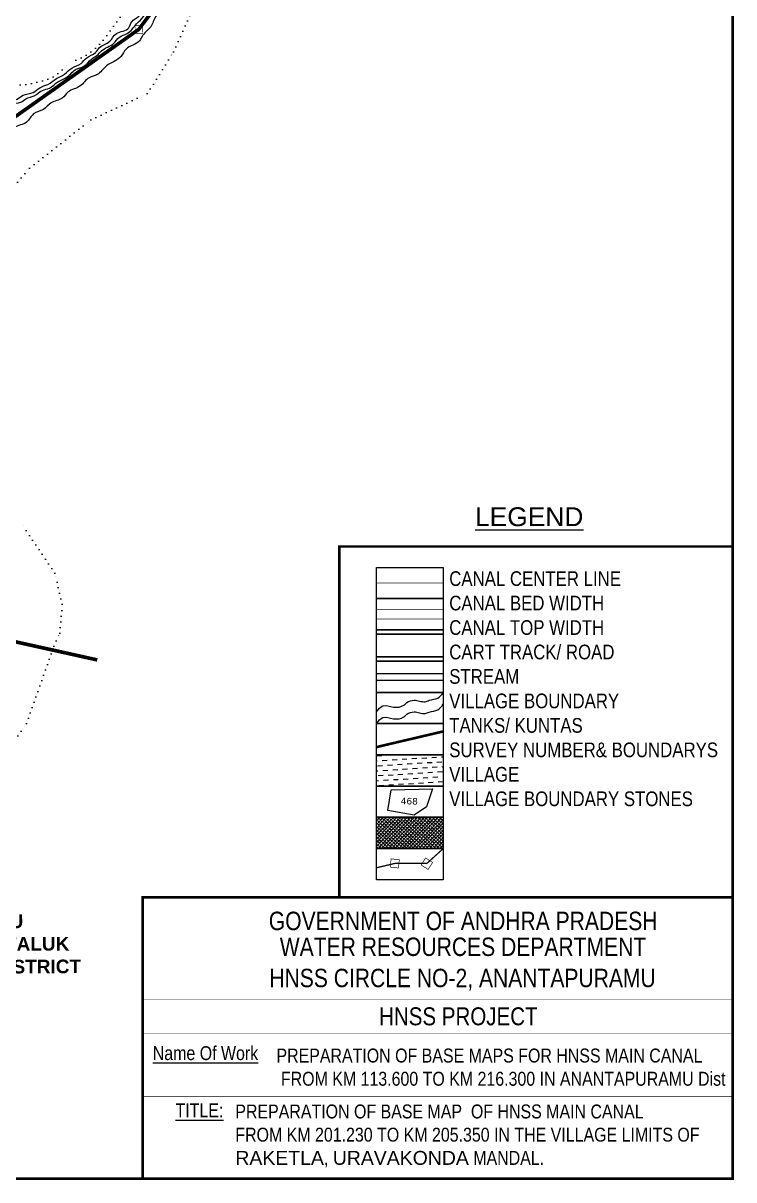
# Model space of a CAD drawing. Header units: inches. Extents: x 735322 to 750113, y 1636749 to 1642626.
# Drawn here: x 748465 to 750034, y 1636749 to 1639301 of the extents above; entities that cross this region are included whole.
import ezdxf
from ezdxf.enums import TextEntityAlignment as Align

# ---------------------------------------------------------------- set-up
doc = ezdxf.new("R2010")
doc.units = ezdxf.units.IN
doc.header["$MEASUREMENT"] = 0
for name, pattern in [('ACAD_ISO02W100', [15, 12, -3]), ('DOT2', [0.125, 0, -0.125]), ('HIDDEN2', [0.1875, 0.125, -0.0625])]:
    doc.linetypes.add(name, pattern=pattern)
for name, color, linetype in [('CANAL1', 1, 'Continuous'), ('FRAME 025', 7, 'Continuous'), ('PLOT NO', 7, 'Continuous'), ('STRUCTURE', 5, 'Continuous'), ('TABLE', 7, 'Continuous'), ('tank', 4, 'Continuous'), ('TANKS-STREAM', 4, 'Continuous'), ('TITLEBLOCK', 7, 'Continuous'), ('VILLAGE', 30, 'Continuous'), ('VILLAGE BOUNDRY', 5, 'Continuous'), ('VILLAGE STONES', 240, 'Continuous')]:
    doc.layers.add(name, color=color, linetype=linetype)
doc.styles.add('A', font='ARIAL_1.TTF')
doc.styles.add('ARIALN', font='ARIALN_1.TTF')
doc.styles.get("Standard").update_dxf_attribs({"font": 'verdana_0.ttf'})

msp = doc.modelspace()

# ---------------------------------------------------------------- hatches: boundary and pattern name
at = {"layer": 'tank'}
h = msp.add_hatch(dxfattribs=at)
h.set_pattern_fill('DASH', color=256, scale=87.578474, angle=3.5405, style=0)
h.set_pattern_definition([(3.5405362, (191878.412, 414427.367), (10.25036703, 11.602462515), [10.94730927, -10.94730927])])
h.paths.add_polyline_path([(749245.5, 1637686.6), (749392.6, 1637686.6), (749392.6, 1637617.6), (749245.5, 1637617.6)])
at = {"layer": 'VILLAGE', "linetype": 'Continuous'}
h = msp.add_hatch(dxfattribs=at)
h.set_pattern_fill('SACNCR', color=256, scale=58.823527, angle=1.5303, style=0)
h.set_pattern_definition([(46.53031993, (191878.412, 414427.3674), (-4.002234396, 3.793955484), []), (46.53031993, (191882.31, 414427.4716), (-4.002234396, 3.793955484), [0, -5.514705647])])
h.paths.add_polyline_path([(749245.5, 1637548.7), (749392.6, 1637548.7), (749392.6, 1637479.7), (749245.5, 1637479.7)])

# ---------------------------------------------------------------- linework, layer by layer
at = {"layer": 'CANAL1', "color": 1, "linetype": 'HIDDEN2', "ltscale": 100, "const_width": 1.44}
msp.add_lwpolyline([(749245.5, 1638065.8), (749392.6, 1638065.8)], dxfattribs=at)
at = {"layer": 'CANAL1', "color": 5, "const_width": 1.44}
for points in [[(749392.6, 1638007.7), (749245.5, 1638007.7)], [(749392.6, 1637986), (749245.5, 1637986)]]:
    msp.add_lwpolyline(points, dxfattribs=at)
at = {"layer": 'CANAL1', "color": 1, "const_width": 3.6}
for points in [[(749392.6, 1637953.1), (749245.5, 1637953.1)], [(749392.6, 1637902.7), (749245.5, 1637902.7)]]:
    msp.add_lwpolyline(points, dxfattribs=at)
at = {"layer": 'FRAME 025', "lineweight": -3, "const_width": 0.97}
for points in [[(748728.7, 1637147.3), (750031.3, 1637147.3)], [(748728.7, 1637071.6), (750031.3, 1637071.6)], [(748728.7, 1636932.3), (750031.3, 1636932.3)]]:
    msp.add_lwpolyline(points, dxfattribs=at)
at = {"layer": 'PLOT NO', "color": 6, "linetype": 'DOT2', "ltscale": 100}
for points in [[(748428, 1638921.6), (748479.1, 1638981.2), (748614.1, 1639087.9), (748739, 1639145.6), (748797, 1639237.6), (748857.3, 1639371)], [(748360, 1637593.8), (748472.3, 1637755.4), (748532.9, 1637926.7), (748546, 1637954.8), (748551.2, 1638018.8), (748535.3, 1638087.4), (748462.3, 1638195.4)]]:
    msp.add_lwpolyline(points, dxfattribs=at)
at = {"layer": 'PLOT NO'}
for points in [[(749245.5, 1638100.3), (749392.6, 1638100.3), (749392.6, 1638031.3), (749245.5, 1638031.3)], [(749245.5, 1638031.3), (749392.6, 1638031.3), (749392.6, 1637962.4), (749245.5, 1637962.4)], [(749245.5, 1637962.4), (749392.6, 1637962.4), (749392.6, 1637893.4), (749245.5, 1637893.4)], [(749245.5, 1637893.4), (749392.6, 1637893.4), (749392.6, 1637824.5), (749245.5, 1637824.5)], [(749245.5, 1637824.5), (749392.6, 1637824.5), (749392.6, 1637755.5), (749245.5, 1637755.5)], [(749245.5, 1637755.5), (749392.6, 1637755.5), (749392.6, 1637686.6), (749245.5, 1637686.6)], [(749245.5, 1637686.6), (749392.6, 1637686.6), (749392.6, 1637617.6), (749245.5, 1637617.6)], [(749245.5, 1637617.6), (749392.6, 1637617.6), (749392.6, 1637548.7), (749245.5, 1637548.7)], [(749245.5, 1637548.7), (749392.6, 1637548.7), (749392.6, 1637479.7), (749245.5, 1637479.7)], [(749245.5, 1637479.7), (749392.6, 1637479.7), (749392.6, 1637410.7), (749245.5, 1637410.7)]]:
    msp.add_lwpolyline(points, close=True, dxfattribs=at)
at = {"layer": 'PLOT NO', "color": 6}
for points in [[(749245.5, 1637866.2), (749392.6, 1637866.2)], [(749245.5, 1637851.7), (749392.6, 1637851.7)]]:
    msp.add_lwpolyline(points, dxfattribs=at)
at = {"layer": 'PLOT NO'}
msp.add_lwpolyline([(749270.1, 1637564), (749277.7, 1637609.5), (749368.5, 1637611.5), (749355.4, 1637571.7), (749328, 1637553.4), (749270.1, 1637564)], dxfattribs=at)
at = {"layer": 'PLOT NO', "color": 6, "linetype": 'DOT2', "ltscale": 100}
msp.add_spline([(748414.6, 1639222.7), (748412.8, 1639284.1), (748417.7, 1639315.6), (748425, 1639333.9), (748437.3, 1639359.5), (748443.8, 1639380.8), (748448.1, 1639394), (748457.6, 1639402), (748473.7, 1639404.3), (748483.2, 1639404.4), (748508.8, 1639405.2), (748522.7, 1639401.6), (748540.3, 1639404.7), (748549.8, 1639404), (748571.7, 1639405.6), (748593.7, 1639410.8), (748601.7, 1639414.5), (748613.4, 1639417.5), (748630.2, 1639419), (748641.2, 1639420.5), (748652.9, 1639420.6), (748666.1, 1639414.8), (748673.4, 1639410.5), (748692.5, 1639402.5), (748700.6, 1639385.7), (748699.4, 1639349.2), (748667.4, 1639298.6), (748638.3, 1639259.7), (748587.3, 1639222.1), (748569, 1639214), (748541.4, 1639189.7), (748494.6, 1639170.5), (748463.9, 1639165.2), (748436.8, 1639170.9), (748416.2, 1639186.9), (748416.7, 1639227.8)], degree=3, dxfattribs=at)
at = {"layer": 'PLOT NO', "color": 4}
for points in [[(749245.5, 1637781.8), (749259, 1637794.8), (749282.6, 1637792), (749305.7, 1637796.4), (749312.5, 1637801.9), (749328.1, 1637807.2), (749340.3, 1637805.2), (749352.4, 1637803.9), (749361.6, 1637806.9), (749380.6, 1637812), (749392.6, 1637824.5)], [(749245.5, 1637756), (749259, 1637769), (749282.6, 1637766.2), (749305.7, 1637770.6), (749312.5, 1637776.1), (749328.1, 1637781.4), (749340.3, 1637779.4), (749352.4, 1637778.1), (749361.6, 1637781), (749380.6, 1637786.2), (749392.6, 1637798.6)]]:
    msp.add_spline(points, degree=3, dxfattribs=at)
at = {"layer": 'STRUCTURE', "color": 5}
for points, const_width in [([(735324.5, 1642425.8), (750031.3, 1642425.8), (750031.3, 1636751.6), (735324.5, 1636751.6)], 5.82), ([(749163.1, 1638146.2), (750031.3, 1638146.2), (750031.3, 1637372), (749163.1, 1637372)], 5.54), ([(748728.9, 1637372), (750031.3, 1637372), (750031.3, 1636751.6), (748728.9, 1636751.6)], 5.82)]:
    msp.add_lwpolyline(points, close=True, dxfattribs=dict(at, const_width=const_width))
at = {"layer": 'TANKS-STREAM'}
for points in [[(748944.6, 1639739.7), (748950.7, 1639754.5), (748958.2, 1639771.7), (748961.8, 1639790.1), (748973.9, 1639809.9), (748977.9, 1639836), (748978.4, 1639848), (748984.1, 1639863), (748981.2, 1639876.9), (748985.4, 1639896.1), (748985.9, 1639922.9), (748993, 1639952.9), (748991.6, 1639964), (748995.1, 1639977.9), (748994.9, 1639996.9), (749002, 1640008.5), (749009, 1640022.9), (749009.9, 1640035.3), (749021, 1640052.4), (749024.6, 1640069.9), (749035.8, 1640093.1), (749038.9, 1640109.8), (749047.2, 1640120.2), (749054.8, 1640132.6), (749056.6, 1640145.3), (749062.4, 1640158.5), (749065.1, 1640169.2), (749078.9, 1640191.8), (749083.1, 1640209.4), (749100.3, 1640232.6), (749103, 1640247), (749112, 1640260.1), (749122.1, 1640277.2), (749134.9, 1640287.8), (749143.1, 1640305.1), (749159.6, 1640322.3), (749166.8, 1640336.3), (749177.6, 1640351.1), (749184, 1640362.7), (749192.5, 1640372.1), (749196.5, 1640383.1), (749212.8, 1640405.6), (749222.7, 1640429.8), (749235, 1640448.4), (749238.4, 1640456.5), (749243.8, 1640471.3), (749258.7, 1640487.9), (749266.3, 1640506.6), (749272.8, 1640519.7), (749287.2, 1640534.7), (749300, 1640556), (749311.8, 1640573.2), (749319, 1640594.2), (749334.8, 1640612.2), (749341.2, 1640621.7), (749346.4, 1640634.5), (749358.6, 1640649.6), (749366, 1640665.4), (749377.6, 1640678.4), (749385.1, 1640691.6), (749388.6, 1640702.7), (749396.2, 1640712.6), (749402.8, 1640715.2), (749410, 1640709.5), (749412.2, 1640703.4), (749407.6, 1640692.2), (749396.4, 1640680.5), (749393.1, 1640666.7), (749384.6, 1640657), (749381, 1640650.7), (749378.3, 1640639.3), (749364.1, 1640623.8), (749357.4, 1640607.4), (749349.7, 1640593.8), (749332.9, 1640577.7), (749328, 1640559.9), (749310.6, 1640541.5), (749304, 1640522), (749287.6, 1640502.4), (749280.2, 1640484.4), (749257.3, 1640457.3), (749245.6, 1640433), (749222.5, 1640400.1), (749219.3, 1640389.2), (749204.6, 1640375.8), (749193.5, 1640350.4), (749183.5, 1640338.7), (749179.5, 1640323.9), (749166, 1640309.7), (749156.9, 1640289.2), (749143.1, 1640271.9), (749136.8, 1640257), (749121.9, 1640239.7), (749113.7, 1640221.9), (749109.8, 1640208.8), (749101.5, 1640195), (749095.9, 1640173.4), (749083.4, 1640154.5), (749079.1, 1640135.5), (749067.2, 1640117.5), (749061, 1640095.7), (749050.9, 1640076.7), (749047.4, 1640057.4), (749032.4, 1640033.5), (749030.1, 1640017.6), (749022.2, 1640005.9), (749017.6, 1639988.7), (749019.1, 1639971.6), (749018.5, 1639956.7), (749011.9, 1639939.1), (749013.2, 1639920.4), (749007.7, 1639898.8), (749010.5, 1639880.1), (749004.7, 1639854.4), (749004.8, 1639839.6), (748999, 1639822.3), (748990.2, 1639806.1), (748987.6, 1639788.6), (748976.4, 1639765.9), (748974.1, 1639747.6), (748962, 1639725), (748959.9, 1639705.4), (748943.4, 1639673.7), (748936.2, 1639645.3), (748924.1, 1639626.7), (748920.2, 1639601.8), (748916.4, 1639589), (748910.4, 1639577.1), (748907.5, 1639550.6), (748893.6, 1639525.4), (748886.3, 1639514.3), (748880.3, 1639492.9), (748867.8, 1639469.9), (748863.7, 1639454.5), (748846.1, 1639438.7), (748841.9, 1639419.9), (748822.2, 1639401.6), (748812.7, 1639377.7), (748795.6, 1639359.3), (748782.6, 1639336.5), (748757.9, 1639316.4), (748746.8, 1639293.3), (748729.5, 1639274.7), (748721.7, 1639262.5), (748692.2, 1639243.6), (748680.8, 1639227.6), (748649, 1639206.8), (748628.1, 1639187.6), (748610.9, 1639180.8), (748590.5, 1639162.3), (748564.5, 1639149.3), (748551.2, 1639135.8), (748526.6, 1639125.2), (748509.6, 1639111), (748488.2, 1639101.1), (748472.6, 1639082.8), (748445.1, 1639070.6), (748431.4, 1639055.3), (748416.1, 1639043.3), (748393.4, 1639021.8), (748374.8, 1639011.4), (748361.3, 1638990.9), (748341.3, 1638975.5), (748335.3, 1638960.4), (748324.3, 1638941.7), (748324, 1638932.4), (748330, 1638915.9), (748331.3, 1638896.4), (748328.8, 1638879.4), (748329.6, 1638867), (748318.6, 1638841.2), (748314.4, 1638824.4), (748314.4, 1638811.1), (748303.7, 1638789.2), (748299.8, 1638756), (748292.4, 1638740.7), (748273.9, 1638727.8), (748254.1, 1638724.1), (748238.5, 1638727.4), (748222.4, 1638727), (748210.3, 1638724.6), (748183.5, 1638732.1), (748172.6, 1638732.7), (748164.5, 1638737)], [(748164.5, 1638737), (748150.6, 1638750.8), (748125.8, 1638765.8), (748103.9, 1638785.6), (748087.3, 1638791.6), (748080.9, 1638801.8), (748086.7, 1638812.7), (748099.3, 1638818.9), (748108.6, 1638836.9), (748127.8, 1638848.8), (748138.4, 1638865.3), (748154, 1638879.8), (748162.1, 1638901.9), (748170.8, 1638914.5), (748171.1, 1638935.4), (748180.6, 1638951.2), (748188, 1638968.4), (748212.4, 1638973.4), (748232.6, 1638979.9), (748251.3, 1638979.8), (748271.8, 1638988.3), (748291.4, 1638989.7), (748314.6, 1639010.8), (748335.3, 1639021.7), (748349.4, 1639038.2), (748364.8, 1639047.3), (748377.7, 1639068), (748394.4, 1639081.9), (748404.4, 1639102.9), (748416.7, 1639112), (748427.2, 1639113.7), (748437.6, 1639121.6), (748460, 1639127), (748471.2, 1639134.5), (748489.5, 1639140.7), (748507.4, 1639152.8), (748523.1, 1639158), (748541.5, 1639171.9), (748559.4, 1639180.4), (748580.8, 1639198.6), (748599.5, 1639206.7), (748615.9, 1639221.7), (748628, 1639230), (748637.8, 1639239.9), (748665.1, 1639256.8), (748677.7, 1639270.4), (748694.6, 1639278.3), (748715.6, 1639299.7), (748731.2, 1639316.4), (748738.5, 1639328.6), (748757.1, 1639348.2), (748768.7, 1639369.7), (748781.7, 1639385), (748792.2, 1639402.9), (748812.2, 1639424.9), (748820.5, 1639436.4), (748828.7, 1639450.9), (748838.4, 1639460.6), (748847.7, 1639484.2), (748850.3, 1639488.7), (748858.9, 1639513.5), (748871.8, 1639538.7), (748877.4, 1639558.5), (748888.3, 1639577.1), (748894.9, 1639592.2), (748895.3, 1639602.9), (748903.8, 1639620.1), (748911.1, 1639650.9), (748923.2, 1639674), (748928.4, 1639696.2), (748939.9, 1639713.6), (748944.6, 1639739.6)], [(748387.7, 1639260.8), (748395.5, 1639275.1), (748395.7, 1639292.8), (748405.3, 1639314.8), (748409.5, 1639341.1), (748415, 1639366), (748421.2, 1639383.5), (748433.5, 1639402.6), (748439.6, 1639422.6), (748449.7, 1639439.4), (748455.6, 1639456.2), (748468.6, 1639479.9), (748469.6, 1639493.5), (748475, 1639502.8), (748485.2, 1639505.3), (748494.3, 1639510.6), (748518.3, 1639516), (748531.4, 1639523), (748558.4, 1639524.6), (748578.3, 1639535.7), (748600.5, 1639537.5), (748622.7, 1639550.4), (748651.3, 1639556.1), (748667.6, 1639566.9), (748694.4, 1639571.5), (748715.8, 1639581.1), (748732.5, 1639580), (748753.6, 1639588.7), (748773.6, 1639586.9), (748800.3, 1639595.1), (748816.6, 1639593), (748832.1, 1639595.1), (748859, 1639586), (748868.4, 1639586.3), (748879.2, 1639580.9)], [(748398.9, 1639232.1), (748401.1, 1639223.4), (748400.7, 1639209.5), (748404.6, 1639195.6), (748403.6, 1639176.5), (748406.9, 1639164.8), (748406, 1639148.6), (748410.7, 1639134.4), (748406.8, 1639121.9), (748409.1, 1639118.4), (748413.4, 1639120.7), (748424.2, 1639124.1), (748432.9, 1639129.5), (748451.7, 1639133.5), (748464.8, 1639142.1), (748487, 1639148.3), (748501.7, 1639158.7), (748519.3, 1639166), (748538.7, 1639178.7), (748556.4, 1639188.7), (748572.2, 1639202.2), (748593.2, 1639212.5), (748605.4, 1639224.9), (748624.6, 1639236.3), (748633.8, 1639247.5), (748656.1, 1639261.1), (748670.8, 1639278.3), (748698.4, 1639290.8), (748704.7, 1639304.1), (748720.7, 1639316.6), (748730.5, 1639335.5), (748749.9, 1639353.3), (748755.4, 1639368.5), (748774.5, 1639390), (748784.8, 1639410.1), (748801.9, 1639425.5), (748814.3, 1639450.9), (748827.4, 1639462), (748835.6, 1639483.1), (748845.6, 1639501.6), (748852.1, 1639522.8), (748865.7, 1639545.7), (748867.9, 1639561.5), (748877.4, 1639577), (748879.1, 1639581.3)]]:
    msp.add_spline(points, degree=3, dxfattribs=at)
at = {"layer": 'VILLAGE BOUNDRY', "color": 5, "linetype": 'ACAD_ISO02W100', "ltscale": 2, "const_width": 8}
msp.add_lwpolyline([(748858.4, 1639470.8), (748720.2, 1639287.5), (748442.3, 1639091.1)], dxfattribs=at)
at = {"layer": 'VILLAGE BOUNDRY', "linetype": 'ACAD_ISO02W100', "ltscale": 2}
for points, const_width in [([(748401.5, 1637946.4), (748628.5, 1637896)], 8), ([(749245.5, 1637703.8), (749392.6, 1637738.3)], 5.77), ([(749245.5, 1637437.5), (749286.2, 1637447.1), (749356.5, 1637447.1), (749392.6, 1637479.7)], 2.88)]:
    msp.add_lwpolyline(points, dxfattribs=dict(at, const_width=const_width))
at = {"layer": 'VILLAGE STONES'}
for points, const_width in [([(748712.3, 1639295.8), (748729.1, 1639295.8), (748729.2, 1639279), (748712.4, 1639279)], 1.34), ([(749277.4, 1637457.1), (749295.6, 1637455.1), (749293.6, 1637436.9), (749275.4, 1637438.9)], 1.46), ([(749343.8, 1637443.6), (749353.7, 1637459), (749369.1, 1637449.1), (749359.1, 1637433.7)], 1.46)]:
    msp.add_lwpolyline(points, close=True, dxfattribs=dict(at, const_width=const_width))

# ---------------------------------------------------------------- texts
at = {"layer": 'PLOT NO'}
msp.add_text('468', height=14.42, rotation=358.6877, dxfattribs=at).set_placement((749317.6, 1637584.4), align=Align.MIDDLE_CENTER)
at = {"layer": 'TABLE', "extrusion": (0.000201441, 0.004807, 0.999988), "style": 'A'}
msp.add_text('%%ULEGEND', height=41.65, rotation=359.9999, dxfattribs=at).set_placement((749582.3, 1638192.4, 8025.6), align=Align.MIDDLE)
at = {"layer": 'TITLEBLOCK', "extrusion": (0.000201441, 0.004807, 0.999988), "style": 'ARIALN'}
for s, height, p in [('GOVERNMENT OF ANDHRA PRADESH ', 40.629, (749007.3, 1637280.2, 8014.9)), ('WATER RESOURCES DEPARTMENT  ', 40.629, (749031.6, 1637223.2, 8014.1)), ('HNSS CIRCLE NO-2, ANANTAPURAMU', 40.629, (749008.6, 1637154.3, 8013.8)), ('HNSS PROJECT', 39.567, (749250.9, 1637070.2, 8015.5)), ('%%UName Of Work', 30.723, (748751.2, 1636993.4, 8017.1)), ('%%UTITLE:', 30.72, (748801.4, 1636867.2, 8016))]:
    msp.add_text(s, height=height, rotation=359.9999, dxfattribs=at).set_placement(p)
at = {"layer": 'TITLEBLOCK', "extrusion": (0.000201441, 0.004807, 0.999988), "attachment_point": 1, "text_direction": (1, -1e-06, -0.000201), "style": 'ARIALN'}
for s, insert, char_height, width in [('CANAL CENTER LINE \\PCANAL BED WIDTH {\\H1.5288x; }\\PCANAL TOP WIDTH {\\H1.3525x; }\\PCART TRACK/ ROAD{\\H1.4113x; }\\PSTREAM {\\H1.3917x; }\\PVILLAGE BOUNDARY{\\H1.3982x; }\\PTANKS/ KUNTAS{\\H1.3961x; }\\PSURVEY NUMBER& BOUNDARYS{\\H1.3968x; }\\PVILLAGE{\\H1.3966x; }\\PVILLAGE BOUNDARY STONES{\\H1.3966x; }', (749405.8, 1638091.7), 32.387, 679.033), ('PREPARATION OF BASE MAPS FOR HNSS MAIN CANAL\\P FROM KM 113.600 TO KM 216.300 IN ANANTAPURAMU Dist', (749024.3, 1637038.4, -3.6), 30.723, 991.697)]:
    msp.add_mtext(s, dxfattribs=dict(at, insert=insert, char_height=char_height, width=width))
at = {"layer": 'TITLEBLOCK', "insert": (748933.5, 1636915), "char_height": 30.7229, "width": 1165.809, "attachment_point": 1, "rotation": 359.9999, "style": 'ARIALN'}
msp.add_mtext('PREPARATION OF BASE MAP  OF HNSS MAIN CANAL  \\PFROM KM {\\C1;201.230 }TO KM {\\C1;205.350 }IN THE VILLAGE LIMITS OF{\\C1;   \\fArial|b0|i0|c0|p34;RAKETLA}, {\\fArial|b0|i0|c0|p34;URAVAKONDA} MANDAL.\\P', dxfattribs=at)
at = {"layer": 'VILLAGE STONES', "insert": (748341.7, 1637383.7), "char_height": 30, "width": 725.097, "attachment_point": 2, "rotation": 0.2929}
msp.add_mtext('\\A1;{\\fArial|b1|i0|c0|p34;No.44\\PKORAKODU\\PANANTHAPUR TALUK\\PANANTHAPUR DISTRICT}', dxfattribs=at)

doc.saveas('drawing.dxf')
